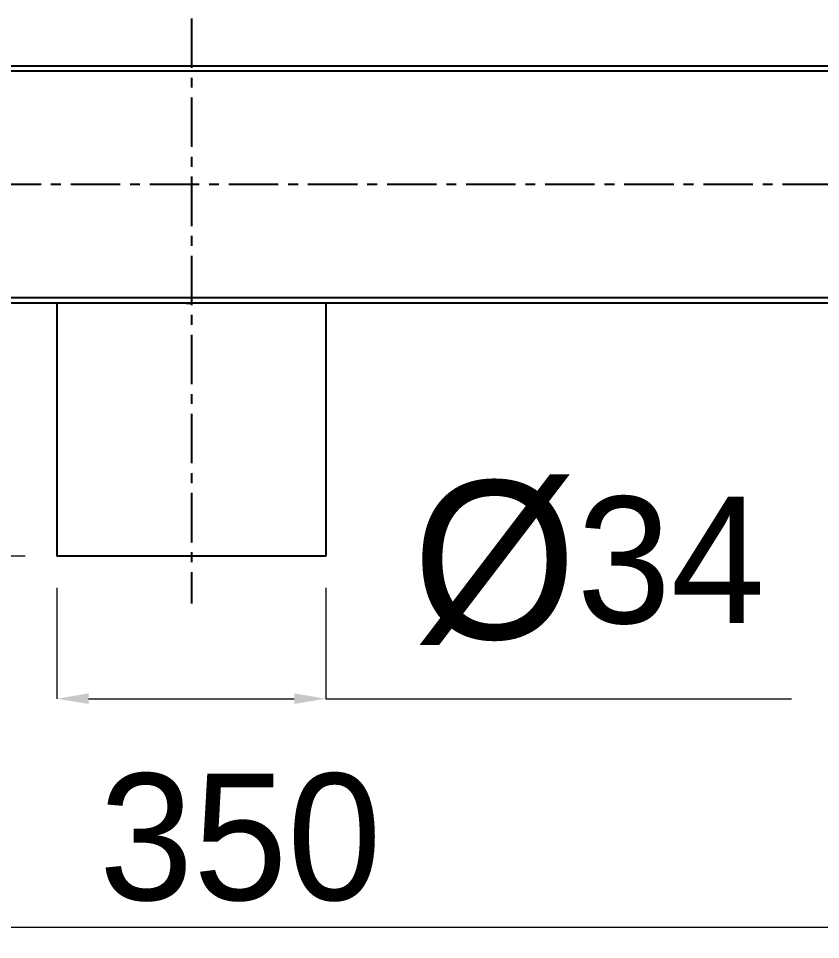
# Model space of a CAD drawing. Extents: x 16296660632 to 16296674943, y -37409619871 to -37409617133.
# Drawn here: x 16296674288.2 to 16296674389.6, y -37409617758.9 to -37409617642.4 of the extents above; entities that cross this region are included whole.
import ezdxf

# ---------------------------------------------------------------- set-up
doc = ezdxf.new("R2010")
doc.units = 0
doc.header["$LTSCALE"] = 10
doc.header["$MEASUREMENT"] = 0
doc.header["$PDMODE"] = 3
doc.header["$PDSIZE"] = -10
doc.linetypes.add('CENTER', pattern=[2, 1.25, -0.25, 0.25, -0.25])
doc.layers.get('0').update_dxf_attribs({"linetype": 'CONTINUOUS'})
doc.layers.get('DEFPOINTS').update_dxf_attribs({"linetype": 'CONTINUOUS'})
doc.styles.add('Daelim Dimension', font='\x7f\x7f\x7f\x7f.TTF')
doc.dimstyles.new('DEFAULT', dxfattribs={"dimscale": 2, "dimtxt": 2, "dimasz": 2, "dimexe": 0, "dimexo": 2, "dimgap": 1, "dimtad": 1, "dimdec": 1, "dimzin": 9, "dimdsep": 46, "dimtxsty": 'Daelim Dimension', "dimcen": 0.5, "dimclrd": 252, "dimclre": 252, "dimclrt": 3, "dimadec": 1, "dimazin": 0, "dimtfac": 1, "dimtdec": 1, "dimtix": 1, "dimtmove": 0, "dimatfit": 3, "dimfxl": 0, "dimtolj": 1, "dimtzin": 1, "dimlwd": 9, "dimlwe": 9, "dimarcsym": 0})

# ---------------------------------------------------------------- blocks, each defined once
blk = doc.blocks.new('*D17')
at = {"color": 5, "lineweight": 9, "ltscale": 0.5}
for p, q in [((16296674135.0424, -37409617681.711731), (16296674135.0424, -37409617757.342773)), ((16296674485.01755, -37409617681.711731), (16296674485.01755, -37409617757.342773)), ((16296674139.0424, -37409617757.342773), (16296674481.01755, -37409617757.342773))]:
    blk.add_line(p, q, dxfattribs=at)
at = {"color": 5, "ltscale": 0.5}
for points in [[(16296674139.0424, -37409617756.676109), (16296674139.0424, -37409617758.009438), (16296674135.0424, -37409617757.342773)], [(16296674481.01755, -37409617756.676109), (16296674481.01755, -37409617758.009438), (16296674485.01755, -37409617757.342773)]]:
    blk.add_solid(points, dxfattribs=at)
at = {"layer": 'DEFPOINTS', "color": 0, "ltscale": 0.5}
for p in [(16296674135.0424, -37409617677.711731), (16296674485.01755, -37409617677.711731), (16296674485.01755, -37409617757.342773)]:
    blk.add_point(p, dxfattribs=at)
at = {"color": 7, "ltscale": 0.5, "insert": (16296674316.21504, -37409617737.900711), "char_height": 16, "attachment_point": 2, "style": 'Daelim Dimension'}
blk.add_mtext('\\A1;350', dxfattribs=at)
blk = doc.blocks.new('*D18')
at = {"color": 5, "lineweight": 9, "ltscale": 0.5}
for p, q in [((16296674132.24152, -37409617648.42395), (16296674075.16441, -37409617648.42395)), ((16296674075.16441, -37409617706.42395), (16296674075.16441, -37409617652.42395)), ((16296674289.02998, -37409617710.42395), (16296674075.16441, -37409617710.42395))]:
    blk.add_line(p, q, dxfattribs=at)
at = {"color": 5, "ltscale": 0.5}
for points in [[(16296674074.49774, -37409617652.42395), (16296674075.83108, -37409617652.42395), (16296674075.16441, -37409617648.42395)], [(16296674074.49774, -37409617706.42395), (16296674075.83108, -37409617706.42395), (16296674075.16441, -37409617710.42395)]]:
    blk.add_solid(points, dxfattribs=at)
at = {"layer": 'DEFPOINTS', "color": 0, "ltscale": 0.5}
for p in [(16296674075.16441, -37409617648.42395), (16296674136.24152, -37409617648.42395), (16296674293.02998, -37409617710.42395)]:
    blk.add_point(p, dxfattribs=at)
at = {"color": 7, "ltscale": 0.5, "insert": (16296674055.74524, -37409617679.17786), "char_height": 16, "attachment_point": 2, "rotation": 90, "style": 'Daelim Dimension'}
blk.add_mtext('\\A1;62', dxfattribs=at)
blk = doc.blocks.new('*D20')
at = {"color": 5, "lineweight": 9, "ltscale": 0.5}
for p, q in [((16296674293.02998, -37409617714.42395), (16296674293.02998, -37409617728.441383)), ((16296674327.02998, -37409617714.42395), (16296674327.02998, -37409617728.441383)), ((16296674297.02998, -37409617728.441383), (16296674323.02998, -37409617728.441383)), ((16296674327.02998, -37409617728.441383), (16296674385.912371, -37409617728.441383))]:
    blk.add_line(p, q, dxfattribs=at)
at = {"color": 5, "ltscale": 0.5}
for points in [[(16296674297.02998, -37409617727.774712), (16296674297.02998, -37409617729.10804), (16296674293.02998, -37409617728.441383)], [(16296674323.02998, -37409617727.774712), (16296674323.02998, -37409617729.10804), (16296674327.02998, -37409617728.441383)]]:
    blk.add_solid(points, dxfattribs=at)
at = {"layer": 'DEFPOINTS', "color": 0, "ltscale": 0.5}
for p in [(16296674293.02998, -37409617710.42395), (16296674327.02998, -37409617710.42395), (16296674327.02998, -37409617728.441383)]:
    blk.add_point(p, dxfattribs=at)
at = {"color": 7, "ltscale": 0.5, "insert": (16296674360.26144, -37409617700.890587), "char_height": 16, "attachment_point": 2, "style": 'Daelim Dimension'}
blk.add_mtext('\\A1;{\\H1.25x;\\C0;Ø}34', dxfattribs=at)

msp = doc.modelspace()

# ---------------------------------------------------------------- linework, layer by layer
at = {"color": 1, "linetype": 'CENTER', "ltscale": 0.5}
for p, q in [((16296674310.02998, -37409617642.42395), (16296674310.02998, -37409617716.42395)), ((16296674491.01755, -37409617663.42395), (16296674129.0424, -37409617663.42395))]:
    msp.add_line(p, q, dxfattribs=at)
at = {"color": 7, "linetype": 'Continuous', "lineweight": 25}
for p, q in [((16296674165.53706, -37409617648.42395), (16296674454.5229, -37409617648.42395)), ((16296674454.5229, -37409617649.11174), (16296674165.53706, -37409617649.11174)), ((16296674165.03783, -37409617677.711731), (16296674455.02212, -37409617677.711731)), ((16296674455.02212, -37409617678.42395), (16296674165.03783, -37409617678.42395)), ((16296674293.02998, -37409617678.42395), (16296674293.02998, -37409617710.42395)), ((16296674327.02998, -37409617678.42395), (16296674327.02998, -37409617710.42395)), ((16296674327.02998, -37409617710.42395), (16296674293.02998, -37409617710.42395))]:
    msp.add_line(p, q, dxfattribs=at)
msp.add_ellipse((16296674310.02998, -37409617644.251343), major_axis=(0, 34.198614), ratio=0.4970961726, start_param=3.1025989682, end_param=3.180586339, dxfattribs=at)

# ---------------------------------------------------------------- dimensions: what is measured, and where the dimension line sits
at = {"color": 5, "ltscale": 0.5}
dim = msp.add_linear_dim(base=(16296674075.16441, -37409617648.42395), p1=(16296674293.02998, -37409617710.42395), p2=(16296674136.24152, -37409617648.42395), angle=90, dimstyle='DEFAULT', override={"dimtxt": 8, "dimclrd": 5, "dimclre": 5, "dimclrt": 7}, dxfattribs=at)
dim.commit()
dim.dimension.update_dxf_attribs({"geometry": '*D18', "text_midpoint": (16296674075.164419, -37409617679.177856), "dimtype": 160})
dim = msp.add_linear_dim(base=(16296674485.01755, -37409617757.342773), p1=(16296674135.0424, -37409617677.711731), p2=(16296674485.01755, -37409617677.711731), dimstyle='DEFAULT', override={"dimtxt": 8, "dimclrd": 5, "dimclre": 5, "dimclrt": 7}, dxfattribs=at)
dim.commit()
dim.dimension.update_dxf_attribs({"geometry": '*D17', "text_midpoint": (16296674316.21504, -37409617757.342773), "dimtype": 160})
dim = msp.add_linear_dim(base=(16296674327.02998, -37409617728.441383), p1=(16296674293.02998, -37409617710.42395), p2=(16296674327.02998, -37409617710.42395), text='{\\H1.25x;\\C0;Ø}<>', dimstyle='DEFAULT', override={"dimtxt": 8, "dimclrd": 5, "dimclre": 5, "dimclrt": 7}, dxfattribs=at)
dim.commit()
dim.dimension.update_dxf_attribs({"geometry": '*D20', "text_midpoint": (16296674360.26144, -37409617728.441383), "dimtype": 160})

doc.saveas('drawing.dxf')
